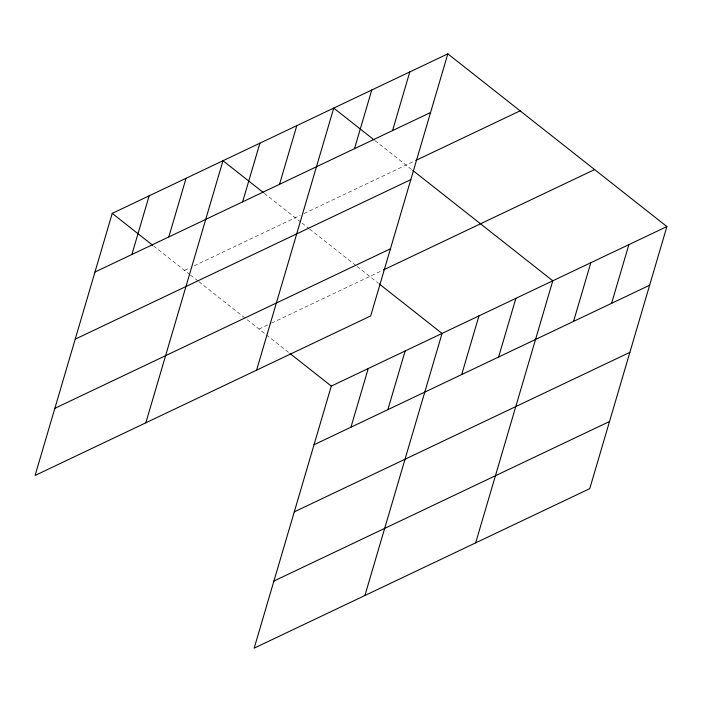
<?xml version="1.0" encoding="UTF-8"?>
<svg xmlns="http://www.w3.org/2000/svg" width="702" height="702" viewBox="0 0 702 702"><rect width="100%" height="100%" fill="white"/><g stroke="black" fill="none" stroke-linecap="round" stroke-linejoin="round"><path stroke-width="0.53" stroke-dasharray="3.51 2.63" d="M184.521 270.367L189.382 268.059M194.235 265.751L300.131 215.417M304.019 213.566L414.794 160.916M259.003 329.089L270.665 323.543M271.639 323.087L382.379 270.445M375.035 140.654L411.942 169.752M264.285 193.296L301.193 222.394M302.044 223.06L308.81 228.404M309.661 229.071L356.212 265.768M357.055 266.435L378.36 283.231M153.536 245.937L189.601 274.368M190.444 275.035L198.069 281.046M198.912 281.713L289.127 352.834"/><path stroke-width="1.05" d="M447.832 53.852L112.232 213.373L35.1 475.438L370.7 315.918L447.832 53.852L666.9 226.562L589.768 488.627L254.168 648.148L331.3 386.082L666.9 226.562M131.879 254.493L149.149 195.823M168.796 236.943L186.065 178.282M145.849 422.797L222.982 160.732L263.425 192.62M242.629 201.851L259.898 143.182M279.545 184.301L296.814 125.64M256.599 370.156L333.731 108.09L374.175 139.979M354.492 148.675L371.762 90.014M392.532 130.598L409.801 71.929M350.947 427.202L368.217 368.532M387.864 409.652L405.133 350.982M364.917 595.507L442.049 333.441L379.22 283.906M461.697 374.561L478.966 315.891M498.613 357.011L515.882 298.341M475.666 542.865L552.799 280.8L412.794 170.419M573.56 321.384L590.83 262.723M611.6 303.308L628.869 244.638M94.963 272.043L430.563 112.522M415.768 160.451L520.121 110.846M75.211 339.163L410.81 179.642M54.853 408.318L390.452 248.798M383.353 269.98L594.612 169.568M314.031 444.743L649.631 285.231M294.278 511.872L629.878 352.351M273.92 581.028L609.52 421.507M112.232 213.373L152.676 245.261M289.987 353.51L331.3 386.082"/></g></svg>
